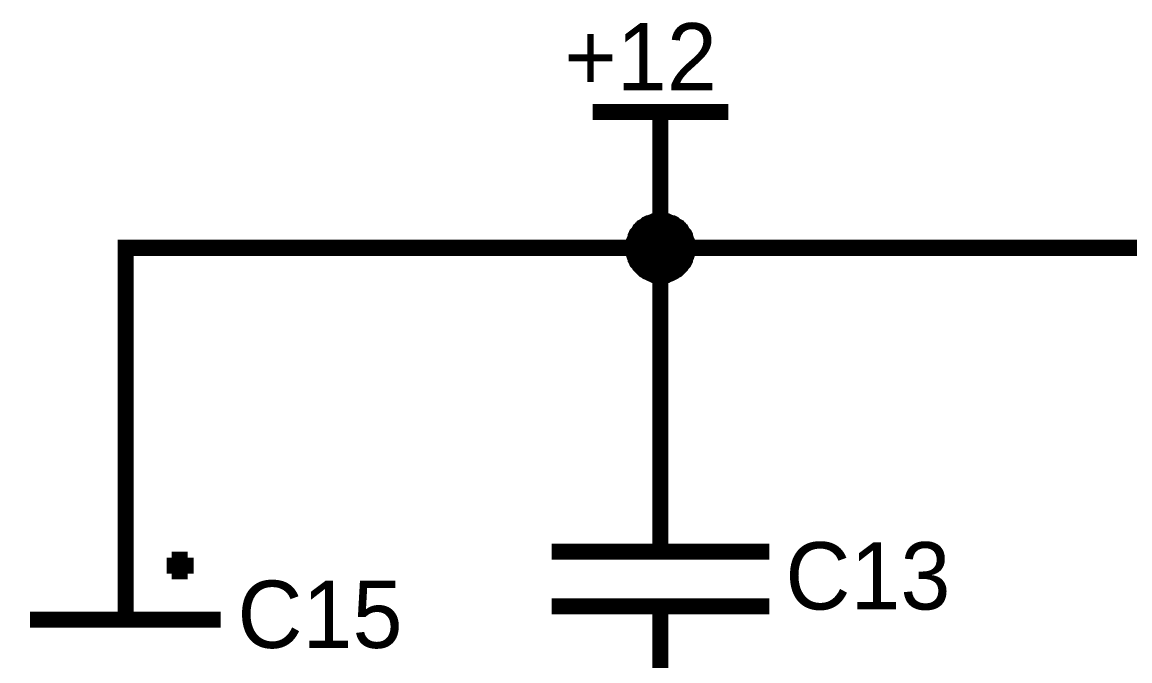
# Model space of a CAD drawing. Header units: millimetres. Extents: x 0 to 394, y 0 to 282.
# Drawn here: x 18.08 to 38.78, y 117.28 to 129.22 of the extents above; entities that cross this region are included whole.
import ezdxf

# ---------------------------------------------------------------- set-up
doc = ezdxf.new("R2010")
doc.units = ezdxf.units.MM
doc.layers.add('Sheet', color=255, linetype='Continuous')

msp = doc.modelspace()

# ---------------------------------------------------------------- linework, layer by layer
at = {"layer": 'Sheet'}
for points, const_width in [([(28.739, 127.538), (31.277, 127.538)], 0.3), ([(30.008, 125), (30.008, 127.538)], 0.3), ([(29.503, 125), (29.503, 125.022), (29.503, 125.056), (29.514, 125.078), (29.514, 125.101), (29.514, 125.123), (29.525, 125.146), (29.536, 125.179), (29.548, 125.202), (29.548, 125.224), (29.559, 125.247), (29.57, 125.258), (29.593, 125.28), (29.604, 125.303), (29.615, 125.325), (29.638, 125.337), (29.649, 125.359), (29.671, 125.37), (29.682, 125.393), (29.705, 125.404), (29.727, 125.415), (29.75, 125.438), (29.761, 125.449), (29.784, 125.46), (29.806, 125.46), (29.828, 125.471), (29.862, 125.483), (29.885, 125.494), (29.907, 125.494), (29.93, 125.494), (29.952, 125.505), (29.986, 125.505), (30.008, 125.505)], 0.3), ([(29.503, 125), (29.503, 125.022), (29.503, 125.056), (29.514, 125.078), (29.514, 125.101), (29.514, 125.123), (29.525, 125.146), (29.536, 125.179), (29.548, 125.202), (29.548, 125.224), (29.559, 125.247), (29.57, 125.258), (29.593, 125.28), (29.604, 125.303), (29.615, 125.325), (29.638, 125.337), (29.649, 125.359), (29.671, 125.37), (29.682, 125.393), (29.705, 125.404), (29.727, 125.415), (29.75, 125.438), (29.761, 125.449), (29.784, 125.46), (29.806, 125.46), (29.828, 125.471), (29.862, 125.483), (29.885, 125.494), (29.907, 125.494), (29.93, 125.494), (29.952, 125.505), (29.986, 125.505), (30.008, 125.505)], 0.3), ([(29.503, 125), (29.503, 125.022), (29.503, 125.056), (29.514, 125.078), (29.514, 125.101), (29.514, 125.123), (29.525, 125.146), (29.536, 125.179), (29.548, 125.202), (29.548, 125.224), (29.559, 125.247), (29.57, 125.258), (29.593, 125.28), (29.604, 125.303), (29.615, 125.325), (29.638, 125.337), (29.649, 125.359), (29.671, 125.37), (29.682, 125.393), (29.705, 125.404), (29.727, 125.415), (29.75, 125.438), (29.761, 125.449), (29.784, 125.46), (29.806, 125.46), (29.828, 125.471), (29.862, 125.483), (29.885, 125.494), (29.907, 125.494), (29.93, 125.494), (29.952, 125.505), (29.986, 125.505), (30.008, 125.505)], 0.3), ([(29.503, 125), (29.503, 125.022), (29.503, 125.056), (29.514, 125.078), (29.514, 125.101), (29.514, 125.123), (29.525, 125.146), (29.536, 125.179), (29.548, 125.202), (29.548, 125.224), (29.559, 125.247), (29.57, 125.258), (29.593, 125.28), (29.604, 125.303), (29.615, 125.325), (29.638, 125.337), (29.649, 125.359), (29.671, 125.37), (29.682, 125.393), (29.705, 125.404), (29.727, 125.415), (29.75, 125.438), (29.761, 125.449), (29.784, 125.46), (29.806, 125.46), (29.828, 125.471), (29.862, 125.483), (29.885, 125.494), (29.907, 125.494), (29.93, 125.494), (29.952, 125.505), (29.986, 125.505), (30.008, 125.505)], 0.3), ([(29.503, 125), (29.503, 125.022), (29.503, 125.056), (29.514, 125.078), (29.514, 125.101), (29.514, 125.123), (29.525, 125.146), (29.536, 125.179), (29.548, 125.202), (29.548, 125.224), (29.559, 125.247), (29.57, 125.258), (29.593, 125.28), (29.604, 125.303), (29.615, 125.325), (29.638, 125.337), (29.649, 125.359), (29.671, 125.37), (29.682, 125.393), (29.705, 125.404), (29.727, 125.415), (29.75, 125.438), (29.761, 125.449), (29.784, 125.46), (29.806, 125.46), (29.828, 125.471), (29.862, 125.483), (29.885, 125.494), (29.907, 125.494), (29.93, 125.494), (29.952, 125.505), (29.986, 125.505), (30.008, 125.505)], 0.3), ([(29.503, 125), (29.503, 125.022), (29.503, 125.056), (29.514, 125.078), (29.514, 125.101), (29.514, 125.123), (29.525, 125.146), (29.536, 125.179), (29.548, 125.202), (29.548, 125.224), (29.559, 125.247), (29.57, 125.258), (29.593, 125.28), (29.604, 125.303), (29.615, 125.325), (29.638, 125.337), (29.649, 125.359), (29.671, 125.37), (29.682, 125.393), (29.705, 125.404), (29.727, 125.415), (29.75, 125.438), (29.761, 125.449), (29.784, 125.46), (29.806, 125.46), (29.828, 125.471), (29.862, 125.483), (29.885, 125.494), (29.907, 125.494), (29.93, 125.494), (29.952, 125.505), (29.986, 125.505), (30.008, 125.505)], 0.3), ([(29.503, 125), (29.503, 125.022), (29.503, 125.056), (29.514, 125.078), (29.514, 125.101), (29.514, 125.123), (29.525, 125.146), (29.536, 125.179), (29.548, 125.202), (29.548, 125.224), (29.559, 125.247), (29.57, 125.258), (29.593, 125.28), (29.604, 125.303), (29.615, 125.325), (29.638, 125.337), (29.649, 125.359), (29.671, 125.37), (29.682, 125.393), (29.705, 125.404), (29.727, 125.415), (29.75, 125.438), (29.761, 125.449), (29.784, 125.46), (29.806, 125.46), (29.828, 125.471), (29.862, 125.483), (29.885, 125.494), (29.907, 125.494), (29.93, 125.494), (29.952, 125.505), (29.986, 125.505), (30.008, 125.505)], 0.3), ([(29.503, 125), (29.503, 125.022), (29.503, 125.056), (29.514, 125.078), (29.514, 125.101), (29.514, 125.123), (29.525, 125.146), (29.536, 125.179), (29.548, 125.202), (29.548, 125.224), (29.559, 125.247), (29.57, 125.258), (29.593, 125.28), (29.604, 125.303), (29.615, 125.325), (29.638, 125.337), (29.649, 125.359), (29.671, 125.37), (29.682, 125.393), (29.705, 125.404), (29.727, 125.415), (29.75, 125.438), (29.761, 125.449), (29.784, 125.46), (29.806, 125.46), (29.828, 125.471), (29.862, 125.483), (29.885, 125.494), (29.907, 125.494), (29.93, 125.494), (29.952, 125.505), (29.986, 125.505), (30.008, 125.505)], 0.3), ([(29.503, 125), (29.503, 125.022), (29.503, 125.056), (29.514, 125.078), (29.514, 125.101), (29.514, 125.123), (29.525, 125.146), (29.536, 125.179), (29.548, 125.202), (29.548, 125.224), (29.559, 125.247), (29.57, 125.258), (29.593, 125.28), (29.604, 125.303), (29.615, 125.325), (29.638, 125.337), (29.649, 125.359), (29.671, 125.37), (29.682, 125.393), (29.705, 125.404), (29.727, 125.415), (29.75, 125.438), (29.761, 125.449), (29.784, 125.46), (29.806, 125.46), (29.828, 125.471), (29.862, 125.483), (29.885, 125.494), (29.907, 125.494), (29.93, 125.494), (29.952, 125.505), (29.986, 125.505), (30.008, 125.505)], 0.0991), ([(29.503, 125), (29.503, 125.022), (29.503, 125.056), (29.514, 125.078), (29.514, 125.101), (29.514, 125.123), (29.525, 125.146), (29.536, 125.179), (29.548, 125.202), (29.548, 125.224), (29.559, 125.247), (29.57, 125.258), (29.593, 125.28), (29.604, 125.303), (29.615, 125.325), (29.638, 125.337), (29.649, 125.359), (29.671, 125.37), (29.682, 125.393), (29.705, 125.404), (29.727, 125.415), (29.75, 125.438), (29.761, 125.449), (29.784, 125.46), (29.806, 125.46), (29.828, 125.471), (29.862, 125.483), (29.885, 125.494), (29.907, 125.494), (29.93, 125.494), (29.952, 125.505), (29.986, 125.505), (30.008, 125.505)], 0.0991), ([(29.503, 125), (29.503, 125.022), (29.503, 125.056), (29.514, 125.078), (29.514, 125.101), (29.514, 125.123), (29.525, 125.146), (29.536, 125.179), (29.548, 125.202), (29.548, 125.224), (29.559, 125.247), (29.57, 125.258), (29.593, 125.28), (29.604, 125.303), (29.615, 125.325), (29.638, 125.337), (29.649, 125.359), (29.671, 125.37), (29.682, 125.393), (29.705, 125.404), (29.727, 125.415), (29.75, 125.438), (29.761, 125.449), (29.784, 125.46), (29.806, 125.46), (29.828, 125.471), (29.862, 125.483), (29.885, 125.494), (29.907, 125.494), (29.93, 125.494), (29.952, 125.505), (29.986, 125.505), (30.008, 125.505)], 0.0991), ([(29.503, 125), (29.503, 125.022), (29.503, 125.056), (29.514, 125.078), (29.514, 125.101), (29.514, 125.123), (29.525, 125.146), (29.536, 125.179), (29.548, 125.202), (29.548, 125.224), (29.559, 125.247), (29.57, 125.258), (29.593, 125.28), (29.604, 125.303), (29.615, 125.325), (29.638, 125.337), (29.649, 125.359), (29.671, 125.37), (29.682, 125.393), (29.705, 125.404), (29.727, 125.415), (29.75, 125.438), (29.761, 125.449), (29.784, 125.46), (29.806, 125.46), (29.828, 125.471), (29.862, 125.483), (29.885, 125.494), (29.907, 125.494), (29.93, 125.494), (29.952, 125.505), (29.986, 125.505), (30.008, 125.505)], 0.0991), ([(29.503, 125), (29.503, 125.022), (29.503, 125.056), (29.514, 125.078), (29.514, 125.101), (29.514, 125.123), (29.525, 125.146), (29.536, 125.179), (29.548, 125.202), (29.548, 125.224), (29.559, 125.247), (29.57, 125.258), (29.593, 125.28), (29.604, 125.303), (29.615, 125.325), (29.638, 125.337), (29.649, 125.359), (29.671, 125.37), (29.682, 125.393), (29.705, 125.404), (29.727, 125.415), (29.75, 125.438), (29.761, 125.449), (29.784, 125.46), (29.806, 125.46), (29.828, 125.471), (29.862, 125.483), (29.885, 125.494), (29.907, 125.494), (29.93, 125.494), (29.952, 125.505), (29.986, 125.505), (30.008, 125.505)], 0.0991), ([(29.503, 125), (29.503, 125.022), (29.503, 125.056), (29.514, 125.078), (29.514, 125.101), (29.514, 125.123), (29.525, 125.146), (29.536, 125.179), (29.548, 125.202), (29.548, 125.224), (29.559, 125.247), (29.57, 125.258), (29.593, 125.28), (29.604, 125.303), (29.615, 125.325), (29.638, 125.337), (29.649, 125.359), (29.671, 125.37), (29.682, 125.393), (29.705, 125.404), (29.727, 125.415), (29.75, 125.438), (29.761, 125.449), (29.784, 125.46), (29.806, 125.46), (29.828, 125.471), (29.862, 125.483), (29.885, 125.494), (29.907, 125.494), (29.93, 125.494), (29.952, 125.505), (29.986, 125.505), (30.008, 125.505)], 0.0991), ([(29.503, 125), (29.503, 125.022), (29.503, 125.056), (29.514, 125.078), (29.514, 125.101), (29.514, 125.123), (29.525, 125.146), (29.536, 125.179), (29.548, 125.202), (29.548, 125.224), (29.559, 125.247), (29.57, 125.258), (29.593, 125.28), (29.604, 125.303), (29.615, 125.325), (29.638, 125.337), (29.649, 125.359), (29.671, 125.37), (29.682, 125.393), (29.705, 125.404), (29.727, 125.415), (29.75, 125.438), (29.761, 125.449), (29.784, 125.46), (29.806, 125.46), (29.828, 125.471), (29.862, 125.483), (29.885, 125.494), (29.907, 125.494), (29.93, 125.494), (29.952, 125.505), (29.986, 125.505), (30.008, 125.505)], 0.0991), ([(29.503, 125), (29.503, 125.022), (29.503, 125.056), (29.514, 125.078), (29.514, 125.101), (29.514, 125.123), (29.525, 125.146), (29.536, 125.179), (29.548, 125.202), (29.548, 125.224), (29.559, 125.247), (29.57, 125.258), (29.593, 125.28), (29.604, 125.303), (29.615, 125.325), (29.638, 125.337), (29.649, 125.359), (29.671, 125.37), (29.682, 125.393), (29.705, 125.404), (29.727, 125.415), (29.75, 125.438), (29.761, 125.449), (29.784, 125.46), (29.806, 125.46), (29.828, 125.471), (29.862, 125.483), (29.885, 125.494), (29.907, 125.494), (29.93, 125.494), (29.952, 125.505), (29.986, 125.505), (30.008, 125.505)], 0.0991), ([(30.008, 125.505), (30.008, 125.505)], 0.3), ([(30.008, 125.505), (30.031, 125.505), (30.064, 125.505), (30.087, 125.494), (30.109, 125.494), (30.132, 125.494), (30.154, 125.483), (30.188, 125.471), (30.21, 125.46), (30.233, 125.46), (30.255, 125.449), (30.266, 125.438), (30.289, 125.415), (30.311, 125.404), (30.334, 125.393), (30.345, 125.37), (30.368, 125.359), (30.379, 125.337), (30.401, 125.325), (30.412, 125.303), (30.424, 125.28), (30.446, 125.258), (30.457, 125.247), (30.469, 125.224), (30.469, 125.202), (30.48, 125.179), (30.491, 125.146), (30.502, 125.123), (30.502, 125.101), (30.502, 125.078), (30.514, 125.056), (30.514, 125.022), (30.514, 125)], 0.3), ([(30.008, 125.505), (30.008, 125.505)], 0.3), ([(30.008, 125.505), (30.031, 125.505), (30.064, 125.505), (30.087, 125.494), (30.109, 125.494), (30.132, 125.494), (30.154, 125.483), (30.188, 125.471), (30.21, 125.46), (30.233, 125.46), (30.255, 125.449), (30.266, 125.438), (30.289, 125.415), (30.311, 125.404), (30.334, 125.393), (30.345, 125.37), (30.368, 125.359), (30.379, 125.337), (30.401, 125.325), (30.412, 125.303), (30.424, 125.28), (30.446, 125.258), (30.457, 125.247), (30.469, 125.224), (30.469, 125.202), (30.48, 125.179), (30.491, 125.146), (30.502, 125.123), (30.502, 125.101), (30.502, 125.078), (30.514, 125.056), (30.514, 125.022), (30.514, 125)], 0.3), ([(30.008, 125.505), (30.008, 125.505)], 0.3), ([(30.008, 125.505), (30.031, 125.505), (30.064, 125.505), (30.087, 125.494), (30.109, 125.494), (30.132, 125.494), (30.154, 125.483), (30.188, 125.471), (30.21, 125.46), (30.233, 125.46), (30.255, 125.449), (30.266, 125.438), (30.289, 125.415), (30.311, 125.404), (30.334, 125.393), (30.345, 125.37), (30.368, 125.359), (30.379, 125.337), (30.401, 125.325), (30.412, 125.303), (30.424, 125.28), (30.446, 125.258), (30.457, 125.247), (30.469, 125.224), (30.469, 125.202), (30.48, 125.179), (30.491, 125.146), (30.502, 125.123), (30.502, 125.101), (30.502, 125.078), (30.514, 125.056), (30.514, 125.022), (30.514, 125)], 0.3), ([(30.008, 125.505), (30.008, 125.505)], 0.3), ([(30.008, 125.505), (30.031, 125.505), (30.064, 125.505), (30.087, 125.494), (30.109, 125.494), (30.132, 125.494), (30.154, 125.483), (30.188, 125.471), (30.21, 125.46), (30.233, 125.46), (30.255, 125.449), (30.266, 125.438), (30.289, 125.415), (30.311, 125.404), (30.334, 125.393), (30.345, 125.37), (30.368, 125.359), (30.379, 125.337), (30.401, 125.325), (30.412, 125.303), (30.424, 125.28), (30.446, 125.258), (30.457, 125.247), (30.469, 125.224), (30.469, 125.202), (30.48, 125.179), (30.491, 125.146), (30.502, 125.123), (30.502, 125.101), (30.502, 125.078), (30.514, 125.056), (30.514, 125.022), (30.514, 125)], 0.3), ([(30.008, 125.505), (30.008, 125.505)], 0.3), ([(30.008, 125.505), (30.031, 125.505), (30.064, 125.505), (30.087, 125.494), (30.109, 125.494), (30.132, 125.494), (30.154, 125.483), (30.188, 125.471), (30.21, 125.46), (30.233, 125.46), (30.255, 125.449), (30.266, 125.438), (30.289, 125.415), (30.311, 125.404), (30.334, 125.393), (30.345, 125.37), (30.368, 125.359), (30.379, 125.337), (30.401, 125.325), (30.412, 125.303), (30.424, 125.28), (30.446, 125.258), (30.457, 125.247), (30.469, 125.224), (30.469, 125.202), (30.48, 125.179), (30.491, 125.146), (30.502, 125.123), (30.502, 125.101), (30.502, 125.078), (30.514, 125.056), (30.514, 125.022), (30.514, 125)], 0.3), ([(30.008, 125.505), (30.008, 125.505)], 0.3), ([(30.008, 125.505), (30.031, 125.505), (30.064, 125.505), (30.087, 125.494), (30.109, 125.494), (30.132, 125.494), (30.154, 125.483), (30.188, 125.471), (30.21, 125.46), (30.233, 125.46), (30.255, 125.449), (30.266, 125.438), (30.289, 125.415), (30.311, 125.404), (30.334, 125.393), (30.345, 125.37), (30.368, 125.359), (30.379, 125.337), (30.401, 125.325), (30.412, 125.303), (30.424, 125.28), (30.446, 125.258), (30.457, 125.247), (30.469, 125.224), (30.469, 125.202), (30.48, 125.179), (30.491, 125.146), (30.502, 125.123), (30.502, 125.101), (30.502, 125.078), (30.514, 125.056), (30.514, 125.022), (30.514, 125)], 0.3), ([(30.008, 125.505), (30.008, 125.505)], 0.3), ([(30.008, 125.505), (30.031, 125.505), (30.064, 125.505), (30.087, 125.494), (30.109, 125.494), (30.132, 125.494), (30.154, 125.483), (30.188, 125.471), (30.21, 125.46), (30.233, 125.46), (30.255, 125.449), (30.266, 125.438), (30.289, 125.415), (30.311, 125.404), (30.334, 125.393), (30.345, 125.37), (30.368, 125.359), (30.379, 125.337), (30.401, 125.325), (30.412, 125.303), (30.424, 125.28), (30.446, 125.258), (30.457, 125.247), (30.469, 125.224), (30.469, 125.202), (30.48, 125.179), (30.491, 125.146), (30.502, 125.123), (30.502, 125.101), (30.502, 125.078), (30.514, 125.056), (30.514, 125.022), (30.514, 125)], 0.3), ([(30.008, 125.505), (30.008, 125.505)], 0.3), ([(30.008, 125.505), (30.031, 125.505), (30.064, 125.505), (30.087, 125.494), (30.109, 125.494), (30.132, 125.494), (30.154, 125.483), (30.188, 125.471), (30.21, 125.46), (30.233, 125.46), (30.255, 125.449), (30.266, 125.438), (30.289, 125.415), (30.311, 125.404), (30.334, 125.393), (30.345, 125.37), (30.368, 125.359), (30.379, 125.337), (30.401, 125.325), (30.412, 125.303), (30.424, 125.28), (30.446, 125.258), (30.457, 125.247), (30.469, 125.224), (30.469, 125.202), (30.48, 125.179), (30.491, 125.146), (30.502, 125.123), (30.502, 125.101), (30.502, 125.078), (30.514, 125.056), (30.514, 125.022), (30.514, 125)], 0.3), ([(30.008, 125.505), (30.008, 125.505)], 0.0991), ([(30.008, 125.505), (30.031, 125.505), (30.064, 125.505), (30.087, 125.494), (30.109, 125.494), (30.132, 125.494), (30.154, 125.483), (30.188, 125.471), (30.21, 125.46), (30.233, 125.46), (30.255, 125.449), (30.266, 125.438), (30.289, 125.415), (30.311, 125.404), (30.334, 125.393), (30.345, 125.37), (30.368, 125.359), (30.379, 125.337), (30.401, 125.325), (30.412, 125.303), (30.424, 125.28), (30.446, 125.258), (30.457, 125.247), (30.469, 125.224), (30.469, 125.202), (30.48, 125.179), (30.491, 125.146), (30.502, 125.123), (30.502, 125.101), (30.502, 125.078), (30.514, 125.056), (30.514, 125.022), (30.514, 125)], 0.0991), ([(30.008, 125.505), (30.008, 125.505)], 0.0991), ([(30.008, 125.505), (30.031, 125.505), (30.064, 125.505), (30.087, 125.494), (30.109, 125.494), (30.132, 125.494), (30.154, 125.483), (30.188, 125.471), (30.21, 125.46), (30.233, 125.46), (30.255, 125.449), (30.266, 125.438), (30.289, 125.415), (30.311, 125.404), (30.334, 125.393), (30.345, 125.37), (30.368, 125.359), (30.379, 125.337), (30.401, 125.325), (30.412, 125.303), (30.424, 125.28), (30.446, 125.258), (30.457, 125.247), (30.469, 125.224), (30.469, 125.202), (30.48, 125.179), (30.491, 125.146), (30.502, 125.123), (30.502, 125.101), (30.502, 125.078), (30.514, 125.056), (30.514, 125.022), (30.514, 125)], 0.0991), ([(30.008, 125.505), (30.008, 125.505)], 0.0991), ([(30.008, 125.505), (30.031, 125.505), (30.064, 125.505), (30.087, 125.494), (30.109, 125.494), (30.132, 125.494), (30.154, 125.483), (30.188, 125.471), (30.21, 125.46), (30.233, 125.46), (30.255, 125.449), (30.266, 125.438), (30.289, 125.415), (30.311, 125.404), (30.334, 125.393), (30.345, 125.37), (30.368, 125.359), (30.379, 125.337), (30.401, 125.325), (30.412, 125.303), (30.424, 125.28), (30.446, 125.258), (30.457, 125.247), (30.469, 125.224), (30.469, 125.202), (30.48, 125.179), (30.491, 125.146), (30.502, 125.123), (30.502, 125.101), (30.502, 125.078), (30.514, 125.056), (30.514, 125.022), (30.514, 125)], 0.0991), ([(30.008, 125.505), (30.008, 125.505)], 0.0991), ([(30.008, 125.505), (30.031, 125.505), (30.064, 125.505), (30.087, 125.494), (30.109, 125.494), (30.132, 125.494), (30.154, 125.483), (30.188, 125.471), (30.21, 125.46), (30.233, 125.46), (30.255, 125.449), (30.266, 125.438), (30.289, 125.415), (30.311, 125.404), (30.334, 125.393), (30.345, 125.37), (30.368, 125.359), (30.379, 125.337), (30.401, 125.325), (30.412, 125.303), (30.424, 125.28), (30.446, 125.258), (30.457, 125.247), (30.469, 125.224), (30.469, 125.202), (30.48, 125.179), (30.491, 125.146), (30.502, 125.123), (30.502, 125.101), (30.502, 125.078), (30.514, 125.056), (30.514, 125.022), (30.514, 125)], 0.0991), ([(30.008, 125.505), (30.008, 125.505)], 0.0991), ([(30.008, 125.505), (30.031, 125.505), (30.064, 125.505), (30.087, 125.494), (30.109, 125.494), (30.132, 125.494), (30.154, 125.483), (30.188, 125.471), (30.21, 125.46), (30.233, 125.46), (30.255, 125.449), (30.266, 125.438), (30.289, 125.415), (30.311, 125.404), (30.334, 125.393), (30.345, 125.37), (30.368, 125.359), (30.379, 125.337), (30.401, 125.325), (30.412, 125.303), (30.424, 125.28), (30.446, 125.258), (30.457, 125.247), (30.469, 125.224), (30.469, 125.202), (30.48, 125.179), (30.491, 125.146), (30.502, 125.123), (30.502, 125.101), (30.502, 125.078), (30.514, 125.056), (30.514, 125.022), (30.514, 125)], 0.0991), ([(30.008, 125.505), (30.008, 125.505)], 0.0991), ([(30.008, 125.505), (30.031, 125.505), (30.064, 125.505), (30.087, 125.494), (30.109, 125.494), (30.132, 125.494), (30.154, 125.483), (30.188, 125.471), (30.21, 125.46), (30.233, 125.46), (30.255, 125.449), (30.266, 125.438), (30.289, 125.415), (30.311, 125.404), (30.334, 125.393), (30.345, 125.37), (30.368, 125.359), (30.379, 125.337), (30.401, 125.325), (30.412, 125.303), (30.424, 125.28), (30.446, 125.258), (30.457, 125.247), (30.469, 125.224), (30.469, 125.202), (30.48, 125.179), (30.491, 125.146), (30.502, 125.123), (30.502, 125.101), (30.502, 125.078), (30.514, 125.056), (30.514, 125.022), (30.514, 125)], 0.0991), ([(30.008, 125.505), (30.008, 125.505)], 0.0991), ([(30.008, 125.505), (30.031, 125.505), (30.064, 125.505), (30.087, 125.494), (30.109, 125.494), (30.132, 125.494), (30.154, 125.483), (30.188, 125.471), (30.21, 125.46), (30.233, 125.46), (30.255, 125.449), (30.266, 125.438), (30.289, 125.415), (30.311, 125.404), (30.334, 125.393), (30.345, 125.37), (30.368, 125.359), (30.379, 125.337), (30.401, 125.325), (30.412, 125.303), (30.424, 125.28), (30.446, 125.258), (30.457, 125.247), (30.469, 125.224), (30.469, 125.202), (30.48, 125.179), (30.491, 125.146), (30.502, 125.123), (30.502, 125.101), (30.502, 125.078), (30.514, 125.056), (30.514, 125.022), (30.514, 125)], 0.0991), ([(30.008, 125.505), (30.008, 125.505)], 0.0991), ([(30.008, 125.505), (30.031, 125.505), (30.064, 125.505), (30.087, 125.494), (30.109, 125.494), (30.132, 125.494), (30.154, 125.483), (30.188, 125.471), (30.21, 125.46), (30.233, 125.46), (30.255, 125.449), (30.266, 125.438), (30.289, 125.415), (30.311, 125.404), (30.334, 125.393), (30.345, 125.37), (30.368, 125.359), (30.379, 125.337), (30.401, 125.325), (30.412, 125.303), (30.424, 125.28), (30.446, 125.258), (30.457, 125.247), (30.469, 125.224), (30.469, 125.202), (30.48, 125.179), (30.491, 125.146), (30.502, 125.123), (30.502, 125.101), (30.502, 125.078), (30.514, 125.056), (30.514, 125.022), (30.514, 125)], 0.0991), ([(20.013, 120.069), (20.013, 125), (30.008, 125)], 0.3), ([(30.008, 124.483), (29.986, 124.483), (29.952, 124.483), (29.93, 124.494), (29.907, 124.494), (29.885, 124.494), (29.862, 124.506), (29.828, 124.517), (29.806, 124.528), (29.784, 124.539), (29.761, 124.55), (29.75, 124.562), (29.727, 124.573), (29.705, 124.584), (29.682, 124.607), (29.671, 124.618), (29.649, 124.64), (29.638, 124.652), (29.615, 124.674), (29.604, 124.696), (29.593, 124.708), (29.57, 124.73), (29.559, 124.753), (29.548, 124.775), (29.548, 124.798), (29.536, 124.82), (29.525, 124.842), (29.514, 124.876), (29.514, 124.899), (29.514, 124.921), (29.503, 124.944), (29.503, 124.977), (29.503, 125)], 0.3), ([(29.503, 125), (29.503, 125)], 0.3), ([(30.008, 124.483), (29.986, 124.483), (29.952, 124.483), (29.93, 124.494), (29.907, 124.494), (29.885, 124.494), (29.862, 124.506), (29.828, 124.517), (29.806, 124.528), (29.784, 124.539), (29.761, 124.55), (29.75, 124.562), (29.727, 124.573), (29.705, 124.584), (29.682, 124.607), (29.671, 124.618), (29.649, 124.64), (29.638, 124.652), (29.615, 124.674), (29.604, 124.696), (29.593, 124.708), (29.57, 124.73), (29.559, 124.753), (29.548, 124.775), (29.548, 124.798), (29.536, 124.82), (29.525, 124.842), (29.514, 124.876), (29.514, 124.899), (29.514, 124.921), (29.503, 124.944), (29.503, 124.977), (29.503, 125)], 0.3), ([(29.503, 125), (29.503, 125)], 0.3), ([(30.008, 124.483), (29.986, 124.483), (29.952, 124.483), (29.93, 124.494), (29.907, 124.494), (29.885, 124.494), (29.862, 124.506), (29.828, 124.517), (29.806, 124.528), (29.784, 124.539), (29.761, 124.55), (29.75, 124.562), (29.727, 124.573), (29.705, 124.584), (29.682, 124.607), (29.671, 124.618), (29.649, 124.64), (29.638, 124.652), (29.615, 124.674), (29.604, 124.696), (29.593, 124.708), (29.57, 124.73), (29.559, 124.753), (29.548, 124.775), (29.548, 124.798), (29.536, 124.82), (29.525, 124.842), (29.514, 124.876), (29.514, 124.899), (29.514, 124.921), (29.503, 124.944), (29.503, 124.977), (29.503, 125)], 0.3), ([(29.503, 125), (29.503, 125)], 0.3), ([(30.008, 124.483), (29.986, 124.483), (29.952, 124.483), (29.93, 124.494), (29.907, 124.494), (29.885, 124.494), (29.862, 124.506), (29.828, 124.517), (29.806, 124.528), (29.784, 124.539), (29.761, 124.55), (29.75, 124.562), (29.727, 124.573), (29.705, 124.584), (29.682, 124.607), (29.671, 124.618), (29.649, 124.64), (29.638, 124.652), (29.615, 124.674), (29.604, 124.696), (29.593, 124.708), (29.57, 124.73), (29.559, 124.753), (29.548, 124.775), (29.548, 124.798), (29.536, 124.82), (29.525, 124.842), (29.514, 124.876), (29.514, 124.899), (29.514, 124.921), (29.503, 124.944), (29.503, 124.977), (29.503, 125)], 0.3), ([(29.503, 125), (29.503, 125)], 0.3), ([(30.008, 124.483), (29.986, 124.483), (29.952, 124.483), (29.93, 124.494), (29.907, 124.494), (29.885, 124.494), (29.862, 124.506), (29.828, 124.517), (29.806, 124.528), (29.784, 124.539), (29.761, 124.55), (29.75, 124.562), (29.727, 124.573), (29.705, 124.584), (29.682, 124.607), (29.671, 124.618), (29.649, 124.64), (29.638, 124.652), (29.615, 124.674), (29.604, 124.696), (29.593, 124.708), (29.57, 124.73), (29.559, 124.753), (29.548, 124.775), (29.548, 124.798), (29.536, 124.82), (29.525, 124.842), (29.514, 124.876), (29.514, 124.899), (29.514, 124.921), (29.503, 124.944), (29.503, 124.977), (29.503, 125)], 0.3), ([(29.503, 125), (29.503, 125)], 0.3), ([(30.008, 124.483), (29.986, 124.483), (29.952, 124.483), (29.93, 124.494), (29.907, 124.494), (29.885, 124.494), (29.862, 124.506), (29.828, 124.517), (29.806, 124.528), (29.784, 124.539), (29.761, 124.55), (29.75, 124.562), (29.727, 124.573), (29.705, 124.584), (29.682, 124.607), (29.671, 124.618), (29.649, 124.64), (29.638, 124.652), (29.615, 124.674), (29.604, 124.696), (29.593, 124.708), (29.57, 124.73), (29.559, 124.753), (29.548, 124.775), (29.548, 124.798), (29.536, 124.82), (29.525, 124.842), (29.514, 124.876), (29.514, 124.899), (29.514, 124.921), (29.503, 124.944), (29.503, 124.977), (29.503, 125)], 0.3), ([(29.503, 125), (29.503, 125)], 0.3), ([(30.008, 124.483), (29.986, 124.483), (29.952, 124.483), (29.93, 124.494), (29.907, 124.494), (29.885, 124.494), (29.862, 124.506), (29.828, 124.517), (29.806, 124.528), (29.784, 124.539), (29.761, 124.55), (29.75, 124.562), (29.727, 124.573), (29.705, 124.584), (29.682, 124.607), (29.671, 124.618), (29.649, 124.64), (29.638, 124.652), (29.615, 124.674), (29.604, 124.696), (29.593, 124.708), (29.57, 124.73), (29.559, 124.753), (29.548, 124.775), (29.548, 124.798), (29.536, 124.82), (29.525, 124.842), (29.514, 124.876), (29.514, 124.899), (29.514, 124.921), (29.503, 124.944), (29.503, 124.977), (29.503, 125)], 0.3), ([(29.503, 125), (29.503, 125)], 0.3), ([(30.008, 124.483), (29.986, 124.483), (29.952, 124.483), (29.93, 124.494), (29.907, 124.494), (29.885, 124.494), (29.862, 124.506), (29.828, 124.517), (29.806, 124.528), (29.784, 124.539), (29.761, 124.55), (29.75, 124.562), (29.727, 124.573), (29.705, 124.584), (29.682, 124.607), (29.671, 124.618), (29.649, 124.64), (29.638, 124.652), (29.615, 124.674), (29.604, 124.696), (29.593, 124.708), (29.57, 124.73), (29.559, 124.753), (29.548, 124.775), (29.548, 124.798), (29.536, 124.82), (29.525, 124.842), (29.514, 124.876), (29.514, 124.899), (29.514, 124.921), (29.503, 124.944), (29.503, 124.977), (29.503, 125)], 0.3), ([(29.503, 125), (29.503, 125)], 0.3), ([(30.514, 125), (30.514, 124.977), (30.514, 124.944), (30.502, 124.921), (30.502, 124.899), (30.502, 124.876), (30.491, 124.842), (30.48, 124.82), (30.469, 124.798), (30.469, 124.775), (30.457, 124.753), (30.446, 124.73), (30.424, 124.708), (30.412, 124.696), (30.401, 124.674), (30.379, 124.652), (30.368, 124.64), (30.345, 124.618), (30.334, 124.607), (30.311, 124.584), (30.289, 124.573), (30.266, 124.562), (30.255, 124.55), (30.233, 124.539), (30.21, 124.528), (30.188, 124.517), (30.154, 124.506), (30.132, 124.494), (30.109, 124.494), (30.087, 124.494), (30.064, 124.483), (30.031, 124.483), (30.008, 124.483)], 0.3), ([(30.008, 125), (59.444, 125), (59.444, 120.395)], 0.3), ([(30.514, 125), (30.514, 124.977), (30.514, 124.944), (30.502, 124.921), (30.502, 124.899), (30.502, 124.876), (30.491, 124.842), (30.48, 124.82), (30.469, 124.798), (30.469, 124.775), (30.457, 124.753), (30.446, 124.73), (30.424, 124.708), (30.412, 124.696), (30.401, 124.674), (30.379, 124.652), (30.368, 124.64), (30.345, 124.618), (30.334, 124.607), (30.311, 124.584), (30.289, 124.573), (30.266, 124.562), (30.255, 124.55), (30.233, 124.539), (30.21, 124.528), (30.188, 124.517), (30.154, 124.506), (30.132, 124.494), (30.109, 124.494), (30.087, 124.494), (30.064, 124.483), (30.031, 124.483), (30.008, 124.483)], 0.3), ([(30.514, 125), (30.514, 124.977), (30.514, 124.944), (30.502, 124.921), (30.502, 124.899), (30.502, 124.876), (30.491, 124.842), (30.48, 124.82), (30.469, 124.798), (30.469, 124.775), (30.457, 124.753), (30.446, 124.73), (30.424, 124.708), (30.412, 124.696), (30.401, 124.674), (30.379, 124.652), (30.368, 124.64), (30.345, 124.618), (30.334, 124.607), (30.311, 124.584), (30.289, 124.573), (30.266, 124.562), (30.255, 124.55), (30.233, 124.539), (30.21, 124.528), (30.188, 124.517), (30.154, 124.506), (30.132, 124.494), (30.109, 124.494), (30.087, 124.494), (30.064, 124.483), (30.031, 124.483), (30.008, 124.483)], 0.3), ([(30.008, 125), (30.008, 122.619)], 0.3), ([(30.514, 125), (30.514, 124.977), (30.514, 124.944), (30.502, 124.921), (30.502, 124.899), (30.502, 124.876), (30.491, 124.842), (30.48, 124.82), (30.469, 124.798), (30.469, 124.775), (30.457, 124.753), (30.446, 124.73), (30.424, 124.708), (30.412, 124.696), (30.401, 124.674), (30.379, 124.652), (30.368, 124.64), (30.345, 124.618), (30.334, 124.607), (30.311, 124.584), (30.289, 124.573), (30.266, 124.562), (30.255, 124.55), (30.233, 124.539), (30.21, 124.528), (30.188, 124.517), (30.154, 124.506), (30.132, 124.494), (30.109, 124.494), (30.087, 124.494), (30.064, 124.483), (30.031, 124.483), (30.008, 124.483)], 0.3), ([(30.514, 125), (30.514, 124.977), (30.514, 124.944), (30.502, 124.921), (30.502, 124.899), (30.502, 124.876), (30.491, 124.842), (30.48, 124.82), (30.469, 124.798), (30.469, 124.775), (30.457, 124.753), (30.446, 124.73), (30.424, 124.708), (30.412, 124.696), (30.401, 124.674), (30.379, 124.652), (30.368, 124.64), (30.345, 124.618), (30.334, 124.607), (30.311, 124.584), (30.289, 124.573), (30.266, 124.562), (30.255, 124.55), (30.233, 124.539), (30.21, 124.528), (30.188, 124.517), (30.154, 124.506), (30.132, 124.494), (30.109, 124.494), (30.087, 124.494), (30.064, 124.483), (30.031, 124.483), (30.008, 124.483)], 0.3), ([(30.514, 125), (30.514, 124.977), (30.514, 124.944), (30.502, 124.921), (30.502, 124.899), (30.502, 124.876), (30.491, 124.842), (30.48, 124.82), (30.469, 124.798), (30.469, 124.775), (30.457, 124.753), (30.446, 124.73), (30.424, 124.708), (30.412, 124.696), (30.401, 124.674), (30.379, 124.652), (30.368, 124.64), (30.345, 124.618), (30.334, 124.607), (30.311, 124.584), (30.289, 124.573), (30.266, 124.562), (30.255, 124.55), (30.233, 124.539), (30.21, 124.528), (30.188, 124.517), (30.154, 124.506), (30.132, 124.494), (30.109, 124.494), (30.087, 124.494), (30.064, 124.483), (30.031, 124.483), (30.008, 124.483)], 0.3), ([(30.514, 125), (30.514, 124.977), (30.514, 124.944), (30.502, 124.921), (30.502, 124.899), (30.502, 124.876), (30.491, 124.842), (30.48, 124.82), (30.469, 124.798), (30.469, 124.775), (30.457, 124.753), (30.446, 124.73), (30.424, 124.708), (30.412, 124.696), (30.401, 124.674), (30.379, 124.652), (30.368, 124.64), (30.345, 124.618), (30.334, 124.607), (30.311, 124.584), (30.289, 124.573), (30.266, 124.562), (30.255, 124.55), (30.233, 124.539), (30.21, 124.528), (30.188, 124.517), (30.154, 124.506), (30.132, 124.494), (30.109, 124.494), (30.087, 124.494), (30.064, 124.483), (30.031, 124.483), (30.008, 124.483)], 0.3), ([(30.514, 125), (30.514, 124.977), (30.514, 124.944), (30.502, 124.921), (30.502, 124.899), (30.502, 124.876), (30.491, 124.842), (30.48, 124.82), (30.469, 124.798), (30.469, 124.775), (30.457, 124.753), (30.446, 124.73), (30.424, 124.708), (30.412, 124.696), (30.401, 124.674), (30.379, 124.652), (30.368, 124.64), (30.345, 124.618), (30.334, 124.607), (30.311, 124.584), (30.289, 124.573), (30.266, 124.562), (30.255, 124.55), (30.233, 124.539), (30.21, 124.528), (30.188, 124.517), (30.154, 124.506), (30.132, 124.494), (30.109, 124.494), (30.087, 124.494), (30.064, 124.483), (30.031, 124.483), (30.008, 124.483)], 0.3), ([(30.514, 125), (30.514, 125), (30.514, 125), (30.514, 125), (30.514, 125), (30.514, 125), (30.514, 125), (30.514, 125), (30.514, 125), (30.514, 125), (30.514, 125), (30.514, 125), (30.514, 125), (30.514, 125), (30.514, 125), (30.514, 125), (30.514, 125), (30.514, 125), (30.514, 125), (30.514, 125), (30.514, 125), (30.514, 125), (30.514, 125), (30.514, 125), (30.514, 125), (30.514, 125), (30.514, 125), (30.514, 125), (30.514, 125), (30.514, 125), (30.514, 125), (30.514, 125), (30.514, 125)], 0.3), ([(30.514, 125), (30.514, 125)], 0.3), ([(30.514, 125), (30.514, 125), (30.514, 125), (30.514, 125), (30.514, 125), (30.514, 125), (30.514, 125), (30.514, 125), (30.514, 125), (30.514, 125), (30.514, 125), (30.514, 125), (30.514, 125), (30.514, 125), (30.514, 125), (30.514, 125), (30.514, 125), (30.514, 125), (30.514, 125), (30.514, 125), (30.514, 125), (30.514, 125), (30.514, 125), (30.514, 125), (30.514, 125), (30.514, 125), (30.514, 125), (30.514, 125), (30.514, 125), (30.514, 125), (30.514, 125), (30.514, 125), (30.514, 125)], 0.3), ([(30.514, 125), (30.514, 125)], 0.3), ([(30.514, 125), (30.514, 125), (30.514, 125), (30.514, 125), (30.514, 125), (30.514, 125), (30.514, 125), (30.514, 125), (30.514, 125), (30.514, 125), (30.514, 125), (30.514, 125), (30.514, 125), (30.514, 125), (30.514, 125), (30.514, 125), (30.514, 125), (30.514, 125), (30.514, 125), (30.514, 125), (30.514, 125), (30.514, 125), (30.514, 125), (30.514, 125), (30.514, 125), (30.514, 125), (30.514, 125), (30.514, 125), (30.514, 125), (30.514, 125), (30.514, 125), (30.514, 125), (30.514, 125)], 0.3), ([(30.514, 125), (30.514, 125)], 0.3), ([(30.514, 125), (30.514, 125), (30.514, 125), (30.514, 125), (30.514, 125), (30.514, 125), (30.514, 125), (30.514, 125), (30.514, 125), (30.514, 125), (30.514, 125), (30.514, 125), (30.514, 125), (30.514, 125), (30.514, 125), (30.514, 125), (30.514, 125), (30.514, 125), (30.514, 125), (30.514, 125), (30.514, 125), (30.514, 125), (30.514, 125), (30.514, 125), (30.514, 125), (30.514, 125), (30.514, 125), (30.514, 125), (30.514, 125), (30.514, 125), (30.514, 125), (30.514, 125), (30.514, 125)], 0.3), ([(30.514, 125), (30.514, 125)], 0.3), ([(30.514, 125), (30.514, 125), (30.514, 125), (30.514, 125), (30.514, 125), (30.514, 125), (30.514, 125), (30.514, 125), (30.514, 125), (30.514, 125), (30.514, 125), (30.514, 125), (30.514, 125), (30.514, 125), (30.514, 125), (30.514, 125), (30.514, 125), (30.514, 125), (30.514, 125), (30.514, 125), (30.514, 125), (30.514, 125), (30.514, 125), (30.514, 125), (30.514, 125), (30.514, 125), (30.514, 125), (30.514, 125), (30.514, 125), (30.514, 125), (30.514, 125), (30.514, 125), (30.514, 125)], 0.3), ([(30.514, 125), (30.514, 125)], 0.3), ([(30.514, 125), (30.514, 125), (30.514, 125), (30.514, 125), (30.514, 125), (30.514, 125), (30.514, 125), (30.514, 125), (30.514, 125), (30.514, 125), (30.514, 125), (30.514, 125), (30.514, 125), (30.514, 125), (30.514, 125), (30.514, 125), (30.514, 125), (30.514, 125), (30.514, 125), (30.514, 125), (30.514, 125), (30.514, 125), (30.514, 125), (30.514, 125), (30.514, 125), (30.514, 125), (30.514, 125), (30.514, 125), (30.514, 125), (30.514, 125), (30.514, 125), (30.514, 125), (30.514, 125)], 0.3), ([(30.514, 125), (30.514, 125)], 0.3), ([(30.514, 125), (30.514, 125), (30.514, 125), (30.514, 125), (30.514, 125), (30.514, 125), (30.514, 125), (30.514, 125), (30.514, 125), (30.514, 125), (30.514, 125), (30.514, 125), (30.514, 125), (30.514, 125), (30.514, 125), (30.514, 125), (30.514, 125), (30.514, 125), (30.514, 125), (30.514, 125), (30.514, 125), (30.514, 125), (30.514, 125), (30.514, 125), (30.514, 125), (30.514, 125), (30.514, 125), (30.514, 125), (30.514, 125), (30.514, 125), (30.514, 125), (30.514, 125), (30.514, 125)], 0.3), ([(30.514, 125), (30.514, 125)], 0.3), ([(30.514, 125), (30.514, 125), (30.514, 125), (30.514, 125), (30.514, 125), (30.514, 125), (30.514, 125), (30.514, 125), (30.514, 125), (30.514, 125), (30.514, 125), (30.514, 125), (30.514, 125), (30.514, 125), (30.514, 125), (30.514, 125), (30.514, 125), (30.514, 125), (30.514, 125), (30.514, 125), (30.514, 125), (30.514, 125), (30.514, 125), (30.514, 125), (30.514, 125), (30.514, 125), (30.514, 125), (30.514, 125), (30.514, 125), (30.514, 125), (30.514, 125), (30.514, 125), (30.514, 125)], 0.3), ([(30.514, 125), (30.514, 125)], 0.3), ([(30.008, 124.483), (29.986, 124.483), (29.952, 124.483), (29.93, 124.494), (29.907, 124.494), (29.885, 124.494), (29.862, 124.506), (29.828, 124.517), (29.806, 124.528), (29.784, 124.539), (29.761, 124.55), (29.75, 124.562), (29.727, 124.573), (29.705, 124.584), (29.682, 124.607), (29.671, 124.618), (29.649, 124.64), (29.638, 124.652), (29.615, 124.674), (29.604, 124.696), (29.593, 124.708), (29.57, 124.73), (29.559, 124.753), (29.548, 124.775), (29.548, 124.798), (29.536, 124.82), (29.525, 124.842), (29.514, 124.876), (29.514, 124.899), (29.514, 124.921), (29.503, 124.944), (29.503, 124.977), (29.503, 125)], 0.0991), ([(29.503, 125), (29.503, 125)], 0.0991), ([(30.008, 124.483), (29.986, 124.483), (29.952, 124.483), (29.93, 124.494), (29.907, 124.494), (29.885, 124.494), (29.862, 124.506), (29.828, 124.517), (29.806, 124.528), (29.784, 124.539), (29.761, 124.55), (29.75, 124.562), (29.727, 124.573), (29.705, 124.584), (29.682, 124.607), (29.671, 124.618), (29.649, 124.64), (29.638, 124.652), (29.615, 124.674), (29.604, 124.696), (29.593, 124.708), (29.57, 124.73), (29.559, 124.753), (29.548, 124.775), (29.548, 124.798), (29.536, 124.82), (29.525, 124.842), (29.514, 124.876), (29.514, 124.899), (29.514, 124.921), (29.503, 124.944), (29.503, 124.977), (29.503, 125)], 0.0991), ([(29.503, 125), (29.503, 125)], 0.0991), ([(30.008, 124.483), (29.986, 124.483), (29.952, 124.483), (29.93, 124.494), (29.907, 124.494), (29.885, 124.494), (29.862, 124.506), (29.828, 124.517), (29.806, 124.528), (29.784, 124.539), (29.761, 124.55), (29.75, 124.562), (29.727, 124.573), (29.705, 124.584), (29.682, 124.607), (29.671, 124.618), (29.649, 124.64), (29.638, 124.652), (29.615, 124.674), (29.604, 124.696), (29.593, 124.708), (29.57, 124.73), (29.559, 124.753), (29.548, 124.775), (29.548, 124.798), (29.536, 124.82), (29.525, 124.842), (29.514, 124.876), (29.514, 124.899), (29.514, 124.921), (29.503, 124.944), (29.503, 124.977), (29.503, 125)], 0.0991), ([(29.503, 125), (29.503, 125)], 0.0991), ([(30.008, 124.483), (29.986, 124.483), (29.952, 124.483), (29.93, 124.494), (29.907, 124.494), (29.885, 124.494), (29.862, 124.506), (29.828, 124.517), (29.806, 124.528), (29.784, 124.539), (29.761, 124.55), (29.75, 124.562), (29.727, 124.573), (29.705, 124.584), (29.682, 124.607), (29.671, 124.618), (29.649, 124.64), (29.638, 124.652), (29.615, 124.674), (29.604, 124.696), (29.593, 124.708), (29.57, 124.73), (29.559, 124.753), (29.548, 124.775), (29.548, 124.798), (29.536, 124.82), (29.525, 124.842), (29.514, 124.876), (29.514, 124.899), (29.514, 124.921), (29.503, 124.944), (29.503, 124.977), (29.503, 125)], 0.0991), ([(29.503, 125), (29.503, 125)], 0.0991), ([(30.008, 124.483), (29.986, 124.483), (29.952, 124.483), (29.93, 124.494), (29.907, 124.494), (29.885, 124.494), (29.862, 124.506), (29.828, 124.517), (29.806, 124.528), (29.784, 124.539), (29.761, 124.55), (29.75, 124.562), (29.727, 124.573), (29.705, 124.584), (29.682, 124.607), (29.671, 124.618), (29.649, 124.64), (29.638, 124.652), (29.615, 124.674), (29.604, 124.696), (29.593, 124.708), (29.57, 124.73), (29.559, 124.753), (29.548, 124.775), (29.548, 124.798), (29.536, 124.82), (29.525, 124.842), (29.514, 124.876), (29.514, 124.899), (29.514, 124.921), (29.503, 124.944), (29.503, 124.977), (29.503, 125)], 0.0991), ([(29.503, 125), (29.503, 125)], 0.0991), ([(30.008, 124.483), (29.986, 124.483), (29.952, 124.483), (29.93, 124.494), (29.907, 124.494), (29.885, 124.494), (29.862, 124.506), (29.828, 124.517), (29.806, 124.528), (29.784, 124.539), (29.761, 124.55), (29.75, 124.562), (29.727, 124.573), (29.705, 124.584), (29.682, 124.607), (29.671, 124.618), (29.649, 124.64), (29.638, 124.652), (29.615, 124.674), (29.604, 124.696), (29.593, 124.708), (29.57, 124.73), (29.559, 124.753), (29.548, 124.775), (29.548, 124.798), (29.536, 124.82), (29.525, 124.842), (29.514, 124.876), (29.514, 124.899), (29.514, 124.921), (29.503, 124.944), (29.503, 124.977), (29.503, 125)], 0.0991), ([(29.503, 125), (29.503, 125)], 0.0991), ([(30.008, 124.483), (29.986, 124.483), (29.952, 124.483), (29.93, 124.494), (29.907, 124.494), (29.885, 124.494), (29.862, 124.506), (29.828, 124.517), (29.806, 124.528), (29.784, 124.539), (29.761, 124.55), (29.75, 124.562), (29.727, 124.573), (29.705, 124.584), (29.682, 124.607), (29.671, 124.618), (29.649, 124.64), (29.638, 124.652), (29.615, 124.674), (29.604, 124.696), (29.593, 124.708), (29.57, 124.73), (29.559, 124.753), (29.548, 124.775), (29.548, 124.798), (29.536, 124.82), (29.525, 124.842), (29.514, 124.876), (29.514, 124.899), (29.514, 124.921), (29.503, 124.944), (29.503, 124.977), (29.503, 125)], 0.0991), ([(29.503, 125), (29.503, 125)], 0.0991), ([(30.008, 124.483), (29.986, 124.483), (29.952, 124.483), (29.93, 124.494), (29.907, 124.494), (29.885, 124.494), (29.862, 124.506), (29.828, 124.517), (29.806, 124.528), (29.784, 124.539), (29.761, 124.55), (29.75, 124.562), (29.727, 124.573), (29.705, 124.584), (29.682, 124.607), (29.671, 124.618), (29.649, 124.64), (29.638, 124.652), (29.615, 124.674), (29.604, 124.696), (29.593, 124.708), (29.57, 124.73), (29.559, 124.753), (29.548, 124.775), (29.548, 124.798), (29.536, 124.82), (29.525, 124.842), (29.514, 124.876), (29.514, 124.899), (29.514, 124.921), (29.503, 124.944), (29.503, 124.977), (29.503, 125)], 0.0991), ([(29.503, 125), (29.503, 125)], 0.0991), ([(30.514, 125), (30.514, 124.977), (30.514, 124.944), (30.502, 124.921), (30.502, 124.899), (30.502, 124.876), (30.491, 124.842), (30.48, 124.82), (30.469, 124.798), (30.469, 124.775), (30.457, 124.753), (30.446, 124.73), (30.424, 124.708), (30.412, 124.696), (30.401, 124.674), (30.379, 124.652), (30.368, 124.64), (30.345, 124.618), (30.334, 124.607), (30.311, 124.584), (30.289, 124.573), (30.266, 124.562), (30.255, 124.55), (30.233, 124.539), (30.21, 124.528), (30.188, 124.517), (30.154, 124.506), (30.132, 124.494), (30.109, 124.494), (30.087, 124.494), (30.064, 124.483), (30.031, 124.483), (30.008, 124.483)], 0.0991), ([(30.514, 125), (30.514, 124.977), (30.514, 124.944), (30.502, 124.921), (30.502, 124.899), (30.502, 124.876), (30.491, 124.842), (30.48, 124.82), (30.469, 124.798), (30.469, 124.775), (30.457, 124.753), (30.446, 124.73), (30.424, 124.708), (30.412, 124.696), (30.401, 124.674), (30.379, 124.652), (30.368, 124.64), (30.345, 124.618), (30.334, 124.607), (30.311, 124.584), (30.289, 124.573), (30.266, 124.562), (30.255, 124.55), (30.233, 124.539), (30.21, 124.528), (30.188, 124.517), (30.154, 124.506), (30.132, 124.494), (30.109, 124.494), (30.087, 124.494), (30.064, 124.483), (30.031, 124.483), (30.008, 124.483)], 0.0991), ([(30.514, 125), (30.514, 124.977), (30.514, 124.944), (30.502, 124.921), (30.502, 124.899), (30.502, 124.876), (30.491, 124.842), (30.48, 124.82), (30.469, 124.798), (30.469, 124.775), (30.457, 124.753), (30.446, 124.73), (30.424, 124.708), (30.412, 124.696), (30.401, 124.674), (30.379, 124.652), (30.368, 124.64), (30.345, 124.618), (30.334, 124.607), (30.311, 124.584), (30.289, 124.573), (30.266, 124.562), (30.255, 124.55), (30.233, 124.539), (30.21, 124.528), (30.188, 124.517), (30.154, 124.506), (30.132, 124.494), (30.109, 124.494), (30.087, 124.494), (30.064, 124.483), (30.031, 124.483), (30.008, 124.483)], 0.0991), ([(30.514, 125), (30.514, 124.977), (30.514, 124.944), (30.502, 124.921), (30.502, 124.899), (30.502, 124.876), (30.491, 124.842), (30.48, 124.82), (30.469, 124.798), (30.469, 124.775), (30.457, 124.753), (30.446, 124.73), (30.424, 124.708), (30.412, 124.696), (30.401, 124.674), (30.379, 124.652), (30.368, 124.64), (30.345, 124.618), (30.334, 124.607), (30.311, 124.584), (30.289, 124.573), (30.266, 124.562), (30.255, 124.55), (30.233, 124.539), (30.21, 124.528), (30.188, 124.517), (30.154, 124.506), (30.132, 124.494), (30.109, 124.494), (30.087, 124.494), (30.064, 124.483), (30.031, 124.483), (30.008, 124.483)], 0.0991), ([(30.514, 125), (30.514, 124.977), (30.514, 124.944), (30.502, 124.921), (30.502, 124.899), (30.502, 124.876), (30.491, 124.842), (30.48, 124.82), (30.469, 124.798), (30.469, 124.775), (30.457, 124.753), (30.446, 124.73), (30.424, 124.708), (30.412, 124.696), (30.401, 124.674), (30.379, 124.652), (30.368, 124.64), (30.345, 124.618), (30.334, 124.607), (30.311, 124.584), (30.289, 124.573), (30.266, 124.562), (30.255, 124.55), (30.233, 124.539), (30.21, 124.528), (30.188, 124.517), (30.154, 124.506), (30.132, 124.494), (30.109, 124.494), (30.087, 124.494), (30.064, 124.483), (30.031, 124.483), (30.008, 124.483)], 0.0991), ([(30.514, 125), (30.514, 124.977), (30.514, 124.944), (30.502, 124.921), (30.502, 124.899), (30.502, 124.876), (30.491, 124.842), (30.48, 124.82), (30.469, 124.798), (30.469, 124.775), (30.457, 124.753), (30.446, 124.73), (30.424, 124.708), (30.412, 124.696), (30.401, 124.674), (30.379, 124.652), (30.368, 124.64), (30.345, 124.618), (30.334, 124.607), (30.311, 124.584), (30.289, 124.573), (30.266, 124.562), (30.255, 124.55), (30.233, 124.539), (30.21, 124.528), (30.188, 124.517), (30.154, 124.506), (30.132, 124.494), (30.109, 124.494), (30.087, 124.494), (30.064, 124.483), (30.031, 124.483), (30.008, 124.483)], 0.0991), ([(30.514, 125), (30.514, 124.977), (30.514, 124.944), (30.502, 124.921), (30.502, 124.899), (30.502, 124.876), (30.491, 124.842), (30.48, 124.82), (30.469, 124.798), (30.469, 124.775), (30.457, 124.753), (30.446, 124.73), (30.424, 124.708), (30.412, 124.696), (30.401, 124.674), (30.379, 124.652), (30.368, 124.64), (30.345, 124.618), (30.334, 124.607), (30.311, 124.584), (30.289, 124.573), (30.266, 124.562), (30.255, 124.55), (30.233, 124.539), (30.21, 124.528), (30.188, 124.517), (30.154, 124.506), (30.132, 124.494), (30.109, 124.494), (30.087, 124.494), (30.064, 124.483), (30.031, 124.483), (30.008, 124.483)], 0.0991), ([(30.514, 125), (30.514, 124.977), (30.514, 124.944), (30.502, 124.921), (30.502, 124.899), (30.502, 124.876), (30.491, 124.842), (30.48, 124.82), (30.469, 124.798), (30.469, 124.775), (30.457, 124.753), (30.446, 124.73), (30.424, 124.708), (30.412, 124.696), (30.401, 124.674), (30.379, 124.652), (30.368, 124.64), (30.345, 124.618), (30.334, 124.607), (30.311, 124.584), (30.289, 124.573), (30.266, 124.562), (30.255, 124.55), (30.233, 124.539), (30.21, 124.528), (30.188, 124.517), (30.154, 124.506), (30.132, 124.494), (30.109, 124.494), (30.087, 124.494), (30.064, 124.483), (30.031, 124.483), (30.008, 124.483)], 0.0991), ([(30.514, 125), (30.514, 125), (30.514, 125), (30.514, 125), (30.514, 125), (30.514, 125), (30.514, 125), (30.514, 125), (30.514, 125), (30.514, 125), (30.514, 125), (30.514, 125), (30.514, 125), (30.514, 125), (30.514, 125), (30.514, 125), (30.514, 125), (30.514, 125), (30.514, 125), (30.514, 125), (30.514, 125), (30.514, 125), (30.514, 125), (30.514, 125), (30.514, 125), (30.514, 125), (30.514, 125), (30.514, 125), (30.514, 125), (30.514, 125), (30.514, 125), (30.514, 125), (30.514, 125)], 0.0991), ([(30.514, 125), (30.514, 125)], 0.0991), ([(30.514, 125), (30.514, 125), (30.514, 125), (30.514, 125), (30.514, 125), (30.514, 125), (30.514, 125), (30.514, 125), (30.514, 125), (30.514, 125), (30.514, 125), (30.514, 125), (30.514, 125), (30.514, 125), (30.514, 125), (30.514, 125), (30.514, 125), (30.514, 125), (30.514, 125), (30.514, 125), (30.514, 125), (30.514, 125), (30.514, 125), (30.514, 125), (30.514, 125), (30.514, 125), (30.514, 125), (30.514, 125), (30.514, 125), (30.514, 125), (30.514, 125), (30.514, 125), (30.514, 125)], 0.0991), ([(30.514, 125), (30.514, 125)], 0.0991), ([(30.514, 125), (30.514, 125), (30.514, 125), (30.514, 125), (30.514, 125), (30.514, 125), (30.514, 125), (30.514, 125), (30.514, 125), (30.514, 125), (30.514, 125), (30.514, 125), (30.514, 125), (30.514, 125), (30.514, 125), (30.514, 125), (30.514, 125), (30.514, 125), (30.514, 125), (30.514, 125), (30.514, 125), (30.514, 125), (30.514, 125), (30.514, 125), (30.514, 125), (30.514, 125), (30.514, 125), (30.514, 125), (30.514, 125), (30.514, 125), (30.514, 125), (30.514, 125), (30.514, 125)], 0.0991), ([(30.514, 125), (30.514, 125)], 0.0991), ([(30.514, 125), (30.514, 125), (30.514, 125), (30.514, 125), (30.514, 125), (30.514, 125), (30.514, 125), (30.514, 125), (30.514, 125), (30.514, 125), (30.514, 125), (30.514, 125), (30.514, 125), (30.514, 125), (30.514, 125), (30.514, 125), (30.514, 125), (30.514, 125), (30.514, 125), (30.514, 125), (30.514, 125), (30.514, 125), (30.514, 125), (30.514, 125), (30.514, 125), (30.514, 125), (30.514, 125), (30.514, 125), (30.514, 125), (30.514, 125), (30.514, 125), (30.514, 125), (30.514, 125)], 0.0991), ([(30.514, 125), (30.514, 125)], 0.0991), ([(30.514, 125), (30.514, 125), (30.514, 125), (30.514, 125), (30.514, 125), (30.514, 125), (30.514, 125), (30.514, 125), (30.514, 125), (30.514, 125), (30.514, 125), (30.514, 125), (30.514, 125), (30.514, 125), (30.514, 125), (30.514, 125), (30.514, 125), (30.514, 125), (30.514, 125), (30.514, 125), (30.514, 125), (30.514, 125), (30.514, 125), (30.514, 125), (30.514, 125), (30.514, 125), (30.514, 125), (30.514, 125), (30.514, 125), (30.514, 125), (30.514, 125), (30.514, 125), (30.514, 125)], 0.0991), ([(30.514, 125), (30.514, 125)], 0.0991), ([(30.514, 125), (30.514, 125), (30.514, 125), (30.514, 125), (30.514, 125), (30.514, 125), (30.514, 125), (30.514, 125), (30.514, 125), (30.514, 125), (30.514, 125), (30.514, 125), (30.514, 125), (30.514, 125), (30.514, 125), (30.514, 125), (30.514, 125), (30.514, 125), (30.514, 125), (30.514, 125), (30.514, 125), (30.514, 125), (30.514, 125), (30.514, 125), (30.514, 125), (30.514, 125), (30.514, 125), (30.514, 125), (30.514, 125), (30.514, 125), (30.514, 125), (30.514, 125), (30.514, 125)], 0.0991), ([(30.514, 125), (30.514, 125)], 0.0991), ([(30.514, 125), (30.514, 125), (30.514, 125), (30.514, 125), (30.514, 125), (30.514, 125), (30.514, 125), (30.514, 125), (30.514, 125), (30.514, 125), (30.514, 125), (30.514, 125), (30.514, 125), (30.514, 125), (30.514, 125), (30.514, 125), (30.514, 125), (30.514, 125), (30.514, 125), (30.514, 125), (30.514, 125), (30.514, 125), (30.514, 125), (30.514, 125), (30.514, 125), (30.514, 125), (30.514, 125), (30.514, 125), (30.514, 125), (30.514, 125), (30.514, 125), (30.514, 125), (30.514, 125)], 0.0991), ([(30.514, 125), (30.514, 125)], 0.0991), ([(30.514, 125), (30.514, 125), (30.514, 125), (30.514, 125), (30.514, 125), (30.514, 125), (30.514, 125), (30.514, 125), (30.514, 125), (30.514, 125), (30.514, 125), (30.514, 125), (30.514, 125), (30.514, 125), (30.514, 125), (30.514, 125), (30.514, 125), (30.514, 125), (30.514, 125), (30.514, 125), (30.514, 125), (30.514, 125), (30.514, 125), (30.514, 125), (30.514, 125), (30.514, 125), (30.514, 125), (30.514, 125), (30.514, 125), (30.514, 125), (30.514, 125), (30.514, 125), (30.514, 125)], 0.0991), ([(30.514, 125), (30.514, 125)], 0.0991), ([(30.008, 120.069), (30.008, 122.619)], 0.3), ([(20.013, 118.048), (20.013, 120.069)], 0.3), ([(30.008, 120.069), (30.008, 119.317)], 0.3), ([(21.024, 119.317), (21.024, 118.8)], 0.3), ([(27.975, 119.317), (32.041, 119.317)], 0.3), ([(20.777, 119.059), (21.282, 119.059)], 0.3), ([(32.041, 118.295), (27.975, 118.295)], 0.3), ([(30.008, 117.531), (30.008, 118.295)], 0.3), ([(21.787, 118.048), (18.227, 118.048)], 0.3), ([(30.008, 117.531), (30.008, 114.993)], 0.3)]:
    msp.add_lwpolyline(points, dxfattribs=dict(at, const_width=const_width))
at = {"layer": 'Sheet', "const_width": 0.508}
msp.add_lwpolyline([(29.746, 125, 1), (30.254, 125, 1)], format="xyb", close=True, dxfattribs=at)

# ---------------------------------------------------------------- texts
at = {"layer": 'Sheet'}
for s, p in [('+12', (28.211, 127.942)), ('C13', (32.344, 118.239)), ('C15', (22.102, 117.52))]:
    msp.add_text(s, height=1.2579, dxfattribs=at).set_placement(p)

doc.saveas('drawing.dxf')
